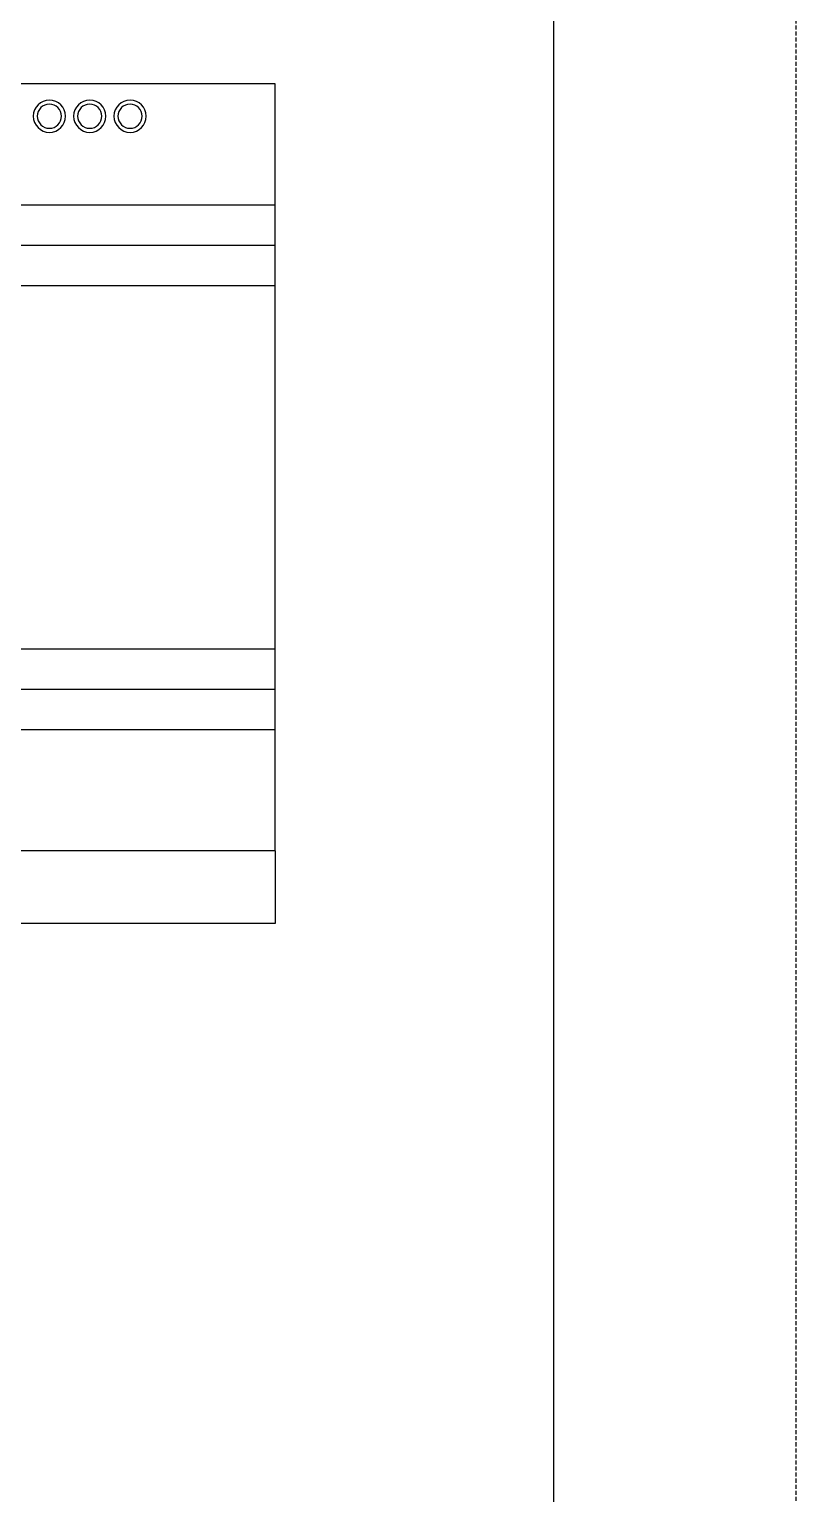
# Model space of a CAD drawing. Extents: x 248532 to 249232, y 311486 to 312786.
# Drawn here: x 249136.8 to 249231.8, y 311667.8 to 311849.1 of the extents above; entities that cross this region are included whole.
import ezdxf

# ---------------------------------------------------------------- set-up
doc = ezdxf.new("R2010")
doc.units = 0
doc.header["$MEASUREMENT"] = 0
doc.linetypes.add('DASHED', pattern=[0.75, 0.5, -0.25])
doc.layers.add('PV-115', color=7, linetype='Continuous')
doc.layers.add('布置图', color=30, linetype='Continuous')

# ---------------------------------------------------------------- blocks, each defined once
blk = doc.blocks.new('Manufacturer光辉PartName智能照明控制模块Series12位ShellFrameLimitingCurrentRemarkPartTypeMinCurrent0MaxCurrent0PolesMinPower0MaxPower0LibType2DelFlgfalseUpdateDate')
at = {"layer": 'PV-115'}
for p, q in [((108, 52), (-108, 52)), ((108, 37), (108, 52)), ((108, 37), (-108, 37)), ((108, 32), (108, 37)), ((108, 32), (-108, 32)), ((108, 27), (108, 32)), ((108, 27), (-108, 27)), ((108, -18), (108, 27)), ((108, -18), (-108, -18)), ((108, -23), (108, -18)), ((108, -23), (-108, -23)), ((108, -28), (108, -23)), ((108, -28), (-108, -28)), ((108, -43), (108, -28)), ((108, -43), (-108, -43)), ((108, -43), (108, -52)), ((108, -52), (-108, -52))]:
    blk.add_line(p, q, dxfattribs=at)
for centre, radius, start, end in [((80, 48), 2, 0, 180), ((80, 48), 1.5, 0, 180), ((85, 48), 2, 0, 180), ((85, 48), 1.5, 0, 180), ((90, 48), 2, 0, 180), ((90, 48), 1.5, 0, 180), ((80, 48), 2, 180, 0), ((80, 48), 1.5, 180, 0), ((85, 48), 2, 180, 0), ((85, 48), 1.5, 180, 0), ((90, 48), 2, 180, 0), ((90, 48), 1.5, 180, 0)]:
    blk.add_arc(centre, radius, start, end, dxfattribs=at)

msp = doc.modelspace()

# ---------------------------------------------------------------- linework, layer by layer
at = {"color": 2}
msp.add_lwpolyline([(248561.79, 312736.38), (249201.79, 312736.38), (249201.79, 311536.38), (248561.79, 311536.38)], close=True, dxfattribs=at)
at = {"layer": '布置图', "linetype": 'DASHED'}
msp.add_lwpolyline([(248531.79, 312786.38), (249231.79, 312786.38), (249231.79, 311486.38), (248531.79, 311486.38)], close=True, dxfattribs=at)

# ---------------------------------------------------------------- block references
msp.add_blockref('Manufacturer光辉PartName智能照明控制模块Series12位ShellFrameLimitingCurrentRemarkPartTypeMinCurrent0MaxCurrent0PolesMinPower0MaxPower0LibType2DelFlgfalseUpdateDate', (249059.29, 311790.38))

doc.saveas('drawing.dxf')
